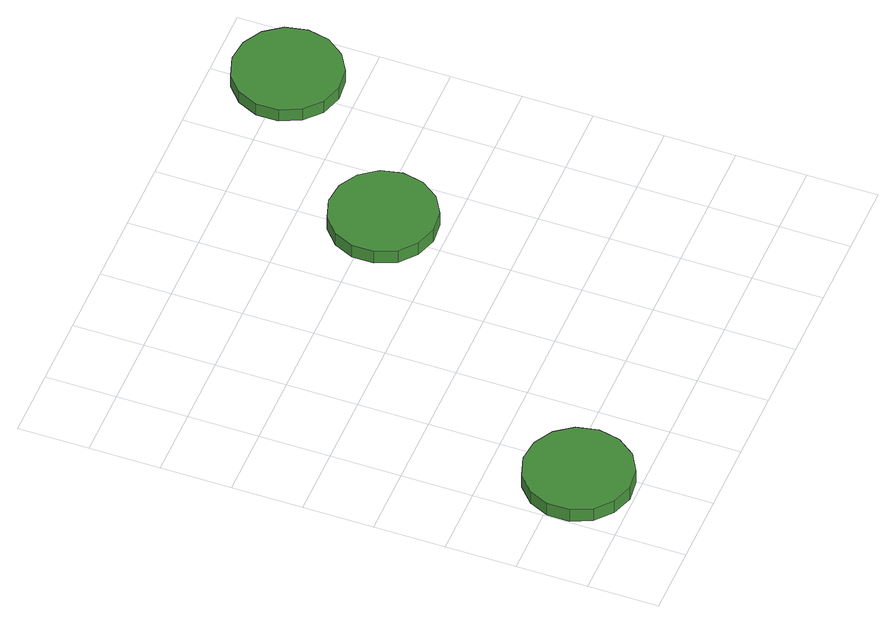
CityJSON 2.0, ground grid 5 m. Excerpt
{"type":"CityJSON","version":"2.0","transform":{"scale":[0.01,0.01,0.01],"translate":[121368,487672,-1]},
"CityObjects":{
"tree1":{"type":"SolitaryVegetationObject","attributes":{"function":"something"},"geometry":[{"type":"MultiSurface","lod":"1","boundaries":[[[0,1,2,3,4,5,6,7,8,9,10,11,12,13,14]],[[15,16,17,18,19,20,21,22,23,24,25,26,27,28,29]],[[0,29,28,1]],[[1,28,27,2]],[[2,27,26,3]],[[3,26,25,4]],[[4,25,24,5]],[[5,24,23,6]],[[6,23,22,7]],[[7,22,21,8]],[[8,21,20,9]],[[9,20,19,10]],[[10,19,18,11]],[[11,18,17,12]],[[12,17,16,13]],[[13,16,15,14]],[[14,15,29,0]]]}]},
"tree2":{"type":"SolitaryVegetationObject","attributes":{"function":"something"},"geometry":[{"type":"MultiSurface","lod":"1","boundaries":[[[30,31,32,33,34,35,36,37,38,39,40,41,42,43,44]],[[45,46,47,48,49,50,51,52,53,54,55,56,57,58,59]],[[30,59,58,31]],[[31,58,57,32]],[[32,57,56,33]],[[33,56,55,34]],[[34,55,54,35]],[[35,54,53,36]],[[36,53,52,37]],[[37,52,51,38]],[[38,51,50,39]],[[39,50,49,40]],[[40,49,48,41]],[[41,48,47,42]],[[42,47,46,43]],[[43,46,45,44]],[[44,45,59,30]]]}]},
"tree3":{"type":"SolitaryVegetationObject","attributes":{"function":"something"},"geometry":[{"type":"MultiSurface","lod":"1","boundaries":[[[60,61,62,63,64,65,66,67,68,69,70,71,72,73,74]],[[75,76,77,78,79,80,81,82,83,84,85,86,87,88,89]],[[60,89,88,61]],[[61,88,87,62]],[[62,87,86,63]],[[63,86,85,64]],[[64,85,84,65]],[[65,84,83,66]],[[66,83,82,67]],[[67,82,81,68]],[[68,81,80,69]],[[69,80,79,70]],[[70,79,78,71]],[[71,78,77,72]],[[72,77,76,73]],[[73,76,75,74]],[[74,75,89,60]]]}]}
},
"vertices":[
[758,404,189],[726,558,189],[633,685,189],[497,763,189],[341,780,189],[192,731,189],[76,626,189],[12,483,189],[12,326,189],[76,183,189],[192,78,189],[341,29,189],[497,45,189],[633,124,189],[726,251,189],[726,251,79],[633,124,79],[497,45,79],[341,29,79],[192,78,79],[76,183,79],[12,326,79],[12,483,79],[76,626,79],[192,731,79],[341,780,79],[497,763,79],[633,685,79],[726,558,79],[758,404,79],
[2476,2440,188],[2444,2591,188],[2353,2716,188],[2219,2794,188],[2065,2810,188],[1918,2762,188],[1803,2659,188],[1740,2517,188],[1740,2363,188],[1803,2221,188],[1918,2118,188],[2065,2070,188],[2219,2086,188],[2353,2164,188],[2444,2289,188],[2444,2289,79],[2353,2164,79],[2219,2086,79],[2065,2070,79],[1918,2118,79],[1803,2221,79],[1740,2363,79],[1740,2517,79],[1803,2659,79],[1918,2762,79],[2065,2810,79],[2219,2794,79],[2353,2716,79],[2444,2591,79],[2476,2440,79],
[3470,3490,182],[3438,3644,182],[3345,3772,182],[3209,3850,182],[3052,3867,182],[2902,3818,182],[2785,3713,182],[2721,3569,182],[2721,3412,182],[2785,3268,182],[2902,3162,182],[3052,3114,182],[3209,3130,182],[3345,3209,182],[3438,3336,182],[3438,3336,78],[3345,3209,78],[3209,3130,78],[3052,3114,78],[2902,3162,78],[2785,3268,78],[2721,3412,78],[2721,3569,78],[2785,3713,78],[2902,3818,78],[3052,3867,78],[3209,3850,78],[3345,3772,78],[3438,3644,78],[3470,3490,78]
]}
